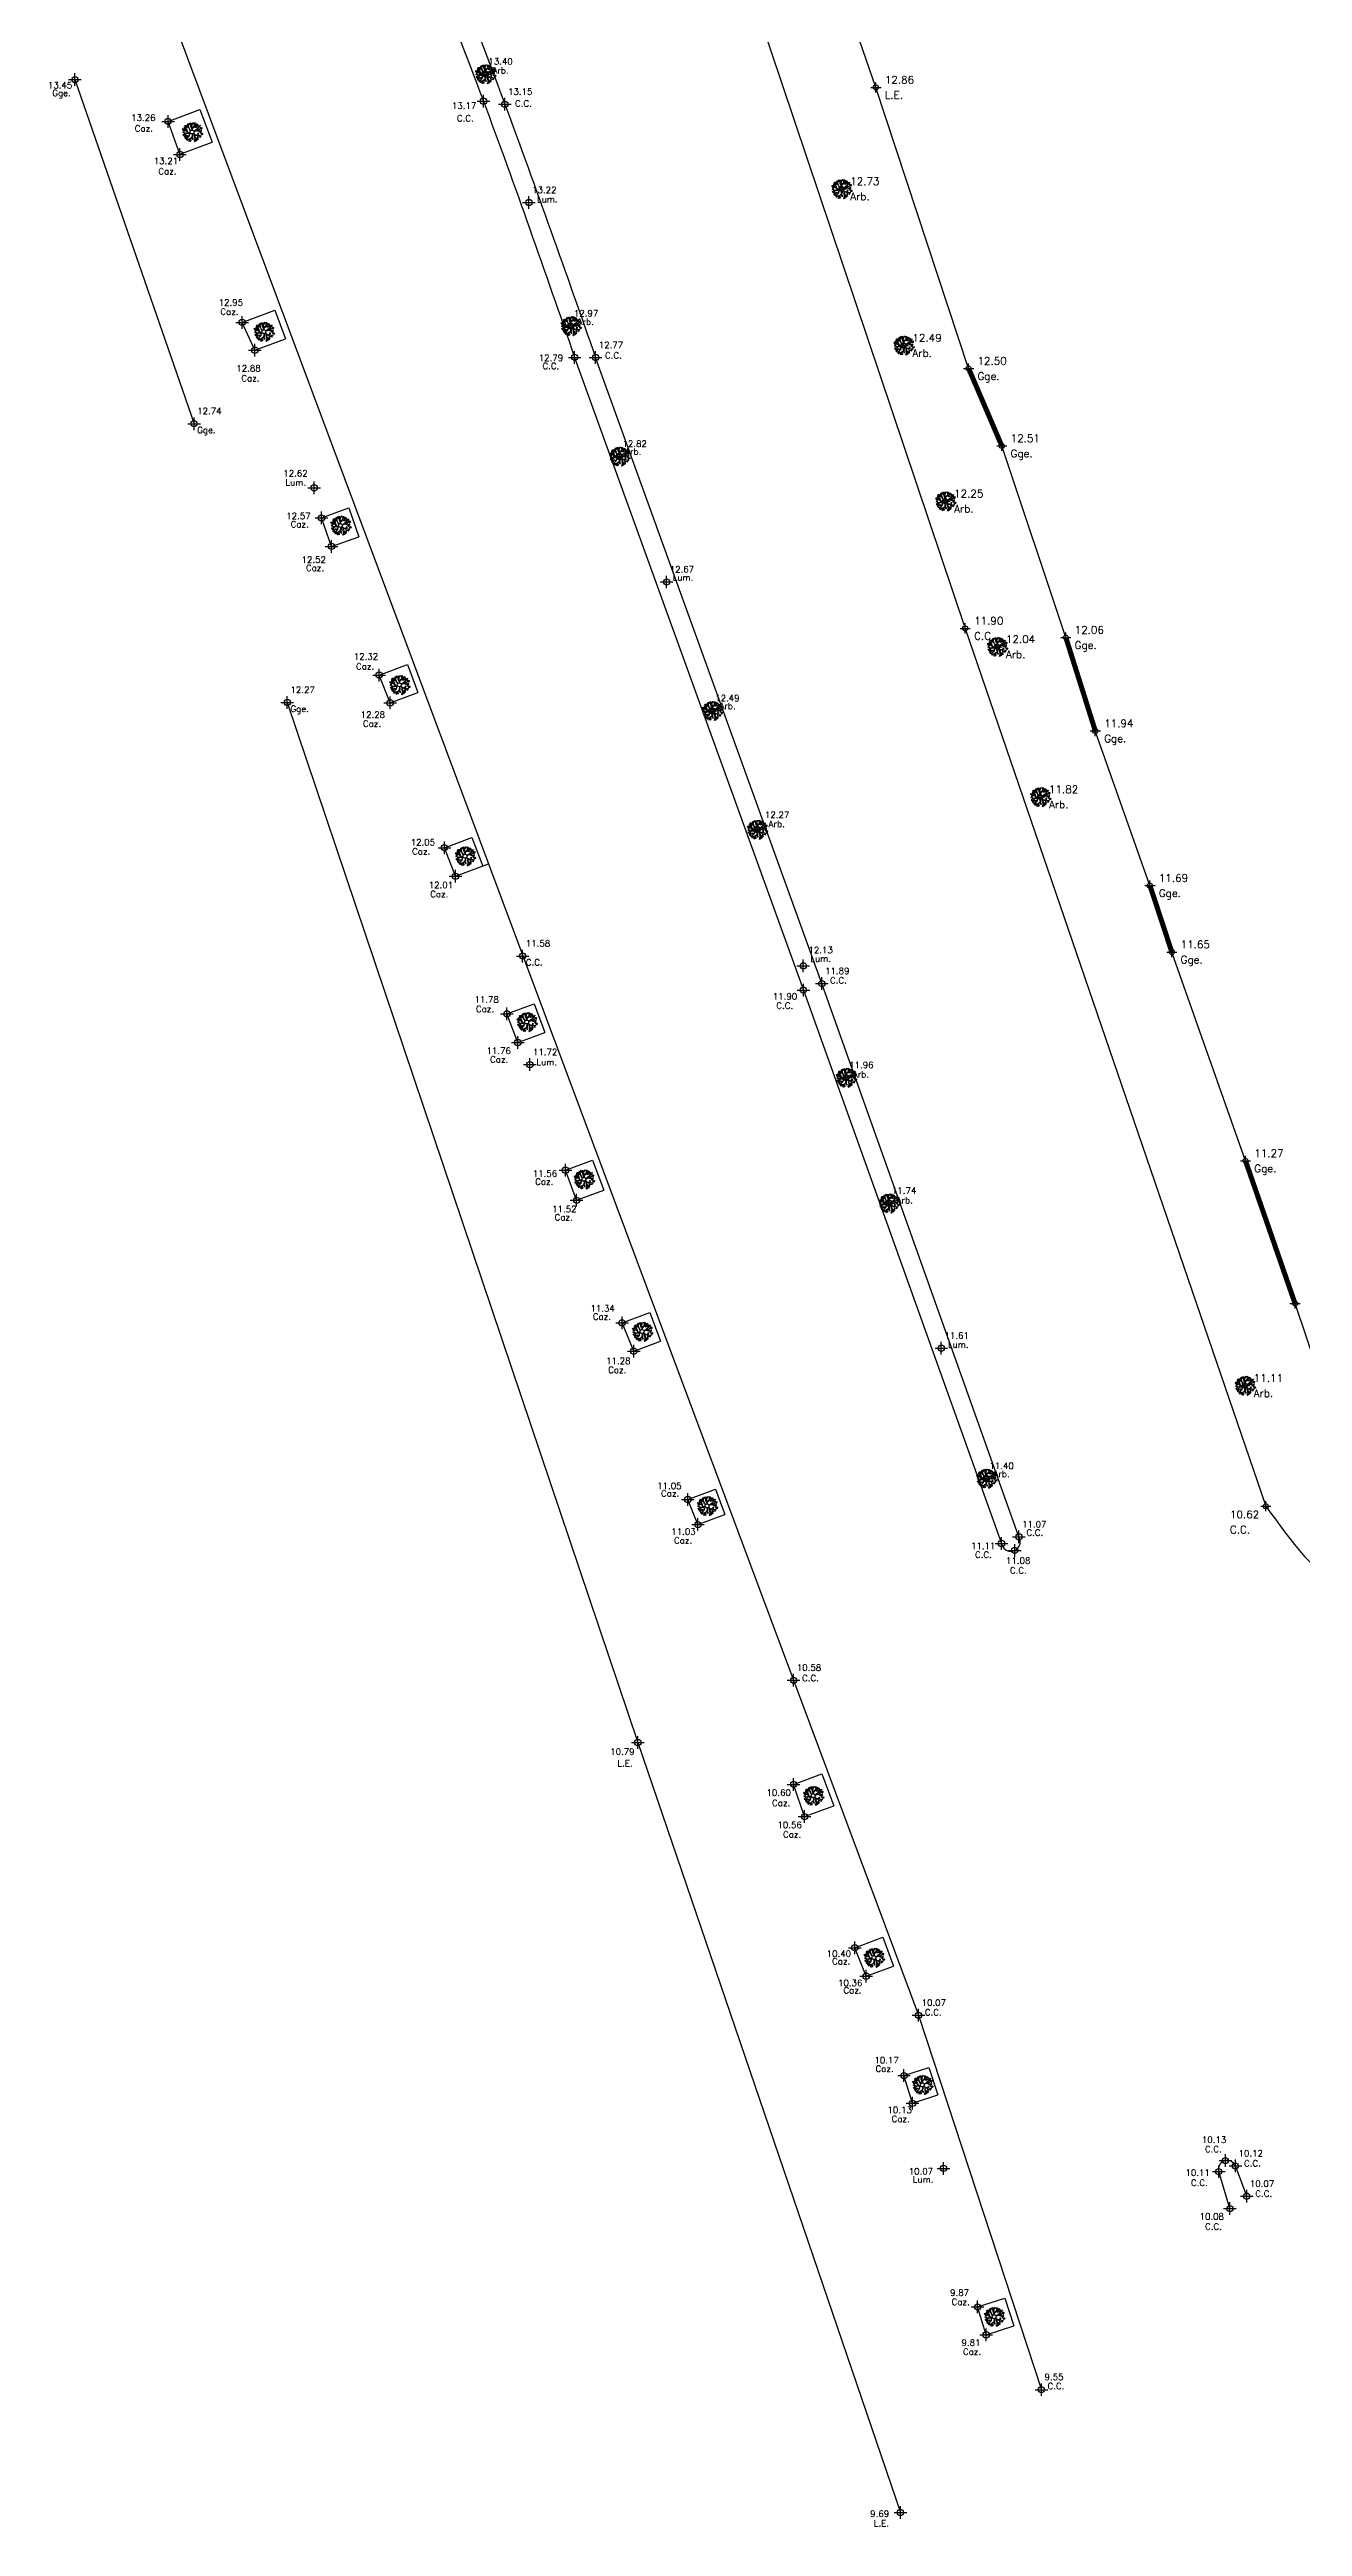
# Model space of a CAD drawing. Header units: metres. Extents: x 27389 to 27997, y 69801 to 70692.
# Drawn here: x 27897.6 to 27947.2, y 69800.9 to 69898.9 of the extents above; entities that cross this region are included whole.
import ezdxf

# ---------------------------------------------------------------- set-up
doc = ezdxf.new("R2010")
doc.units = ezdxf.units.M
doc.header["$PDMODE"] = 34
doc.header["$PDSIZE"] = 0.25
for name, color, linetype in [('Arbol', 3, 'Continuous'), ('C.C.', 1, 'Continuous'), ('CAZ.', 3, 'Continuous'), ('CODIGOS', 7, 'Continuous'), ('COTAS', 7, 'Continuous'), ('L.E.', 130, 'Continuous'), ('OBJETOS VARIOS', 10, 'Continuous'), ('PUNTOS', 7, 'Continuous'), ('Texto', 2, 'Continuous')]:
    doc.layers.add(name, color=color, linetype=linetype)
doc.styles.get("Standard").update_dxf_attribs({"font": 'simplex.shx'})

# ---------------------------------------------------------------- blocks, each defined once
blk = doc.blocks.new('*U8')
at = {"color": 0, "linetype": 'ByBlock', "lineweight": -2, "transparency": 16777216}
for p, q in [((-1, 0), (1, 0)), ((0, -1), (0, 1))]:
    blk.add_line(p, q, dxfattribs=at)
blk.add_circle((0, 0), 0.5, dxfattribs=at)
blk = doc.blocks.new('Arbol')
at = {"layer": 'Arbol', "linetype": 'Continuous'}
for p, q in [((22054.39, 69983.48), (22054.44, 69983.48)), ((22054.39, 69983.48), (22054.43, 69983.41)), ((22054.43, 69983.41), (22054.49, 69983.41)), ((22054.48, 69983.45), (22054.44, 69983.48)), ((22054.7, 69983.11), (22054.44, 69983.19)), ((22054.54, 69983.32), (22054.45, 69983.4)), ((22054.66, 69983.33), (22054.45, 69983.31)), ((22054.45, 69983.03), (22054.5, 69983.03)), ((22054.45, 69983.03), (22054.49, 69982.96)), ((22054.49, 69983.41), (22054.48, 69983.45)), ((22054.51, 69983.3), (22054.48, 69983.25)), ((22054.48, 69983.25), (22054.51, 69983.2)), ((22054.49, 69982.96), (22054.55, 69982.96)), ((22054.63, 69983.35), (22054.5, 69983.51)), ((22054.54, 69983), (22054.5, 69983.03)), ((22054.65, 69983.44), (22054.51, 69983.53)), ((22054.51, 69983.3), (22054.54, 69983.3)), ((22054.51, 69983.2), (22054.55, 69983.25)), ((22054.59, 69982.92), (22054.51, 69982.92)), ((22054.65, 69983.57), (22054.53, 69983.59)), ((22054.55, 69983.25), (22054.54, 69983.3)), ((22054.59, 69983.15), (22054.54, 69983.03)), ((22054.55, 69982.96), (22054.54, 69983)), ((22054.6, 69983.72), (22054.56, 69983.68)), ((22054.56, 69983.68), (22054.62, 69983.67)), ((22054.74, 69983.49), (22054.56, 69983.65)), ((22054.73, 69983.43), (22054.56, 69983.44)), ((22054.63, 69983.01), (22054.56, 69982.82)), ((22054.61, 69982.86), (22054.57, 69982.81)), ((22054.65, 69983.73), (22054.6, 69983.72)), ((22054.61, 69982.86), (22054.63, 69982.86)), ((22054.62, 69983.67), (22054.67, 69983.68)), ((22054.76, 69983.32), (22054.63, 69983.35)), ((22054.71, 69983.11), (22054.63, 69983.01)), ((22054.63, 69983), (22054.67, 69982.83)), ((22054.64, 69982.81), (22054.63, 69982.86)), ((22054.68, 69983.71), (22054.65, 69983.73)), ((22054.78, 69983.28), (22054.66, 69983.33)), ((22054.67, 69983.54), (22054.71, 69983.78)), ((22054.67, 69983.68), (22054.68, 69983.71)), ((22054.93, 69982.89), (22054.68, 69982.64)), ((22054.86, 69983.13), (22054.7, 69983.11)), ((22054.9, 69983.57), (22054.71, 69983.77)), ((22054.92, 69983.11), (22054.71, 69983.11)), ((22054.73, 69983.43), (22054.76, 69983.32)), ((22054.75, 69983.66), (22054.74, 69983.62)), ((22054.74, 69983.62), (22054.77, 69983.58)), ((22054.87, 69983.17), (22054.74, 69983.49)), ((22054.78, 69983.66), (22054.75, 69983.66)), ((22054.75, 69982.95), (22054.78, 69982.97)), ((22054.77, 69982.9), (22054.75, 69982.95)), ((22054.77, 69983.58), (22054.8, 69983.61)), ((22054.77, 69983.58), (22054.77, 69983.58)), ((22054.79, 69982.87), (22054.77, 69982.9)), ((22054.8, 69983.61), (22054.78, 69983.66)), ((22054.86, 69983.14), (22054.78, 69983.28)), ((22054.78, 69982.97), (22054.82, 69982.94)), ((22054.82, 69982.9), (22054.79, 69982.87)), ((22054.88, 69982.86), (22054.79, 69982.76)), ((22054.89, 69983.77), (22054.8, 69983.85)), ((22054.82, 69983.66), (22054.83, 69983.86)), ((22054.82, 69982.94), (22054.82, 69982.9)), ((22054.92, 69983.58), (22054.87, 69983.9)), ((22054.96, 69983.15), (22054.87, 69983.17)), ((22054.91, 69982.9), (22054.88, 69982.86)), ((22054.93, 69983.89), (22054.9, 69983.84)), ((22054.9, 69983.84), (22054.93, 69983.79)), ((22054.98, 69983.4), (22054.9, 69983.57)), ((22055.07, 69983.78), (22054.91, 69983.92)), ((22054.94, 69983.11), (22054.91, 69982.9)), ((22055, 69983.41), (22054.92, 69983.58)), ((22054.92, 69983.11), (22054.94, 69983.11)), ((22054.93, 69983.89), (22054.96, 69983.89)), ((22054.93, 69983.79), (22054.97, 69983.84)), ((22054.97, 69983.11), (22054.93, 69982.89)), ((22054.97, 69983.84), (22054.96, 69983.89)), ((22054.96, 69983.15), (22055.02, 69983.2)), ((22055.04, 69983.15), (22054.97, 69983.11)), ((22054.97, 69983.11), (22054.97, 69983.11)), ((22055.05, 69983.32), (22054.98, 69983.4)), ((22055.07, 69983.35), (22055, 69983.41)), ((22055.02, 69983.83), (22055.07, 69983.98)), ((22055.07, 69983.91), (22055.12, 69983.91)), ((22055.07, 69983.91), (22055.11, 69983.84)), ((22055.08, 69983.66), (22055.07, 69983.78)), ((22055.17, 69983.43), (22055.08, 69983.66)), ((22055.11, 69983.84), (22055.17, 69983.84)), ((22055.16, 69983.88), (22055.12, 69983.91)), ((22055.13, 69983.63), (22055.19, 69983.86)), ((22055.17, 69983.54), (22055.13, 69983.63)), ((22055.18, 69982.94), (22055.13, 69982.77)), ((22055.17, 69983.84), (22055.16, 69983.88)), ((22055.16, 69983.39), (22055.17, 69983.43)), ((22055.17, 69983.54), (22055.18, 69983.6)), ((22055.17, 69983.08), (22055.18, 69982.94)), ((22055.22, 69982.94), (22055.17, 69982.76)), ((22055.18, 69983.6), (22055.37, 69983.73)), ((22055.19, 69983.86), (22055.27, 69983.98)), ((22055.21, 69983.54), (22055.33, 69983.65)), ((22055.21, 69983.38), (22055.21, 69983.54)), ((22055.22, 69983.09), (22055.22, 69982.94)), ((22055.28, 69983.12), (22055.36, 69983.04)), ((22055.3, 69983.31), (22055.44, 69983.37)), ((22055.4, 69983.04), (22055.3, 69983.15)), ((22055.37, 69983.81), (22055.32, 69983.97)), ((22055.32, 69983.27), (22055.47, 69983.33)), ((22055.33, 69983.65), (22055.47, 69983.6)), ((22055.34, 69983.69), (22055.38, 69983.73)), ((22055.36, 69983.68), (22055.34, 69983.69)), ((22055.36, 69983.68), (22055.46, 69983.64)), ((22055.36, 69983.04), (22055.36, 69982.83)), ((22055.36, 69982.83), (22055.4, 69982.67)), ((22055.37, 69983.73), (22055.38, 69983.97)), ((22055.37, 69983.88), (22055.46, 69983.94)), ((22055.38, 69983.73), (22055.38, 69983.88)), ((22055.4, 69982.99), (22055.38, 69982.86)), ((22055.38, 69982.86), (22055.47, 69982.76)), ((22055.43, 69983.86), (22055.4, 69983.83)), ((22055.4, 69983.83), (22055.45, 69983.81)), ((22055.4, 69983.04), (22055.66, 69982.98)), ((22055.4, 69982.99), (22055.56, 69982.96)), ((22055.48, 69983.87), (22055.43, 69983.86)), ((22055.44, 69983.37), (22055.68, 69983.59)), ((22055.45, 69983.81), (22055.5, 69983.82)), ((22055.46, 69983.64), (22055.62, 69983.89)), ((22055.47, 69983.6), (22055.58, 69983.65)), ((22055.47, 69983.33), (22055.53, 69983.35)), ((22055.51, 69983.85), (22055.48, 69983.87)), ((22055.5, 69983.82), (22055.51, 69983.85)), ((22055.84, 69983.76), (22055.53, 69983.39)), ((22055.53, 69983.39), (22055.62, 69983.34)), ((22055.53, 69983.35), (22055.75, 69983.26)), ((22055.56, 69982.96), (22055.62, 69982.76)), ((22055.58, 69983.65), (22055.76, 69983.71)), ((22055.58, 69982.88), (22055.83, 69982.81)), ((22055.63, 69983.1), (22055.59, 69983.07)), ((22055.59, 69983.07), (22055.65, 69983.05)), ((22055.63, 69983.82), (22055.6, 69983.77)), ((22055.6, 69983.77), (22055.63, 69983.72)), ((22055.62, 69983.34), (22055.83, 69983.51)), ((22055.63, 69983.82), (22055.65, 69983.81)), ((22055.63, 69983.72), (22055.66, 69983.77)), ((22055.67, 69983.12), (22055.63, 69983.1)), ((22055.64, 69983.33), (22055.79, 69983.48)), ((22055.64, 69983.33), (22055.74, 69983.29)), ((22055.66, 69983.77), (22055.65, 69983.81)), ((22055.65, 69983.05), (22055.69, 69983.06)), ((22055.66, 69982.98), (22055.92, 69982.94)), ((22055.7, 69983.09), (22055.67, 69983.12)), ((22055.68, 69983.59), (22055.73, 69983.78)), ((22055.68, 69983.59), (22055.79, 69983.71)), ((22055.69, 69983.06), (22055.7, 69983.09)), ((22055.74, 69983.29), (22055.94, 69983.37)), ((22055.75, 69983.26), (22055.93, 69983)), ((22055.79, 69982.91), (22055.78, 69982.88)), ((22055.78, 69982.88), (22055.81, 69982.83)), ((22055.83, 69982.92), (22055.79, 69982.91)), ((22055.81, 69982.83), (22055.82, 69982.84)), ((22055.82, 69982.84), (22055.85, 69982.86)), ((22055.83, 69983.51), (22055.85, 69983.62)), ((22055.83, 69983.51), (22055.93, 69983.45)), ((22055.85, 69982.86), (22055.83, 69982.92)), ((22055.89, 69983.54), (22055.86, 69983.51)), ((22055.86, 69983.51), (22055.91, 69983.49)), ((22055.87, 69983.3), (22055.86, 69983.26)), ((22055.86, 69983.26), (22055.88, 69983.22)), ((22055.9, 69983.3), (22055.87, 69983.3)), ((22055.88, 69983.22), (22055.89, 69983.22)), ((22055.94, 69983.56), (22055.89, 69983.54)), ((22055.89, 69983.22), (22055.92, 69983.25)), ((22055.92, 69983.25), (22055.9, 69983.3)), ((22055.91, 69983.49), (22055.96, 69983.5)), ((22055.95, 69983.1), (22055.91, 69983.07)), ((22055.91, 69983.07), (22055.97, 69983.05)), ((22055.97, 69983.54), (22055.94, 69983.56)), ((22056, 69983.12), (22055.95, 69983.1)), ((22055.96, 69983.5), (22055.97, 69983.54)), ((22055.97, 69983.05), (22056.02, 69983.06)), ((22056.03, 69983.09), (22056, 69983.12)), ((22056.02, 69983.06), (22056.03, 69983.09)), ((22054.57, 69982.81), (22054.6, 69982.76)), ((22054.6, 69982.76), (22054.64, 69982.81)), ((22054.67, 69982.83), (22054.63, 69982.74)), ((22054.91, 69982.65), (22054.63, 69982.72)), ((22054.76, 69982.64), (22054.72, 69982.61)), ((22054.72, 69982.61), (22054.77, 69982.59)), ((22054.79, 69982.76), (22054.73, 69982.7)), ((22054.8, 69982.65), (22054.76, 69982.64)), ((22054.77, 69982.59), (22054.82, 69982.6)), ((22054.83, 69982.63), (22054.8, 69982.65)), ((22054.82, 69982.6), (22054.83, 69982.63)), ((22054.87, 69982.62), (22054.84, 69982.57)), ((22055.17, 69982.76), (22054.87, 69982.62)), ((22054.93, 69982.57), (22054.9, 69982.53)), ((22054.9, 69982.53), (22054.93, 69982.48)), ((22055.13, 69982.77), (22054.91, 69982.65)), ((22054.96, 69982.57), (22054.93, 69982.58)), ((22054.93, 69982.48), (22054.97, 69982.53)), ((22054.97, 69982.53), (22054.96, 69982.57)), ((22054.99, 69982.67), (22055.04, 69982.48)), ((22055.01, 69982.62), (22055.06, 69982.62)), ((22055.01, 69982.62), (22055.05, 69982.55)), ((22055.05, 69982.55), (22055.11, 69982.55)), ((22055.1, 69982.59), (22055.06, 69982.62)), ((22055.11, 69982.55), (22055.1, 69982.59)), ((22055.17, 69982.74), (22055.22, 69982.74)), ((22055.17, 69982.74), (22055.21, 69982.66)), ((22055.21, 69982.66), (22055.27, 69982.66)), ((22055.26, 69982.7), (22055.22, 69982.74)), ((22055.27, 69982.66), (22055.26, 69982.7)), ((22055.4, 69982.67), (22055.33, 69982.47)), ((22055.38, 69982.55), (22055.35, 69982.5)), ((22055.35, 69982.5), (22055.38, 69982.45)), ((22055.38, 69982.81), (22055.52, 69982.7)), ((22055.38, 69982.81), (22055.47, 69982.5)), ((22055.38, 69982.55), (22055.41, 69982.55)), ((22055.38, 69982.45), (22055.42, 69982.5)), ((22055.42, 69982.5), (22055.41, 69982.55)), ((22055.47, 69982.76), (22055.6, 69982.58)), ((22055.54, 69982.66), (22055.48, 69982.52)), ((22055.56, 69982.73), (22055.61, 69982.73)), ((22055.56, 69982.73), (22055.6, 69982.65)), ((22055.6, 69982.65), (22055.65, 69982.65)), ((22055.65, 69982.7), (22055.61, 69982.73)), ((22055.65, 69982.65), (22055.65, 69982.7))]:
    blk.add_line(p, q, dxfattribs=at)
blk.add_circle((22055.17, 69983.23), 0.153, dxfattribs=at)
blk = doc.blocks.new('A$C789F20ED')
at = {"layer": 'Texto'}
blk.add_blockref('Arbol', (-22055.17, -69983.23), dxfattribs=at)

msp = doc.modelspace()

# ---------------------------------------------------------------- linework, layer by layer
at = {"layer": 'C.C.'}
for p, q in [((27901.343, 69903.214), (27927.05, 69834.423)), ((27918.387, 69886.755), (27927.436, 69861.727)), ((27928.168, 69861.98), (27919.217, 69886.748)), ((27927.436, 69861.727), (27935.272, 69839.835)), ((27935.962, 69840.096), (27928.168, 69861.98)), ((27927.05, 69834.423), (27931.988, 69821.17)), ((27931.988, 69821.17), (27936.85, 69806.359)), ((27944.31, 69813.522), (27943.864, 69814.983)), ((27944.972, 69814.011), (27944.526, 69815.209))]:
    msp.add_line(p, q, dxfattribs=at)
at = {"layer": 'C.C.', "flags": 128}
msp.add_lwpolyline([(27905.769, 69960.603), (27900.713, 69956.952, 0.320003), (27900.308, 69955.754), (27905.557, 69945.816), (27913.665, 69930.347), (27917.286, 69923.467), (27920.802, 69914.766), (27933.839, 69876.035), (27945.731, 69841.306, 0.00436), (27945.764, 69841.212, 0.00436)], format="xyb", dxfattribs=at)
at = {"layer": 'C.C.'}
for centre, radius, start, end in [((27935.641, 69839.901), 0.375, 190.18393, 31.2554), ((27944.201, 69815.078), 0.35, 21.88583, 195.81293)]:
    msp.add_arc(centre, radius, start, end, dxfattribs=at)
for points in [[(27910.166, 69908.589), (27914.779, 69896.889), (27918.387, 69886.755)], [(27910.917, 69908.914), (27915.626, 69896.766), (27919.217, 69886.748)], [(27945.731, 69841.306), (27949.015, 69837.844), (27956.529, 69837.823)]]:
    msp.add_spline(points, degree=3, dxfattribs=at)
at = {"layer": 'CAZ.'}
for p, q in [((27902.301, 69896.09), (27903.562, 69896.561)), ((27902.77, 69894.788), (27902.301, 69896.09)), ((27903.562, 69896.561), (27904.047, 69895.265)), ((27902.77, 69894.788), (27904.047, 69895.265)), ((27905.236, 69888.14), (27906.529, 69888.623)), ((27905.736, 69887.037), (27905.236, 69888.14)), ((27906.529, 69888.623), (27906.952, 69887.491)), ((27905.736, 69887.037), (27906.952, 69887.491)), ((27908.373, 69880.404), (27909.45, 69880.806)), ((27908.768, 69879.277), (27908.373, 69880.404)), ((27909.45, 69880.806), (27909.853, 69879.657)), ((27908.768, 69879.277), (27909.853, 69879.657)), ((27910.655, 69874.188), (27911.768, 69874.604)), ((27911.09, 69873.086), (27910.655, 69874.188)), ((27911.768, 69874.604), (27912.182, 69873.494)), ((27911.09, 69873.086), (27912.182, 69873.494)), ((27913.235, 69867.358), (27914.323, 69867.765)), ((27913.675, 69866.226), (27913.235, 69867.358)), ((27914.323, 69867.765), (27914.749, 69866.627)), ((27913.675, 69866.226), (27914.983, 69866.715)), ((27915.709, 69860.783), (27916.783, 69861.184)), ((27916.139, 69859.65), (27915.709, 69860.783)), ((27916.783, 69861.184), (27917.207, 69860.049)), ((27916.139, 69859.65), (27917.207, 69860.049)), ((27918.024, 69854.603), (27919.093, 69855.002)), ((27918.466, 69853.409), (27918.024, 69854.603)), ((27919.093, 69855.002), (27919.538, 69853.81)), ((27918.466, 69853.409), (27919.538, 69853.81)), ((27920.261, 69848.559), (27921.363, 69848.971)), ((27921.363, 69848.971), (27921.787, 69847.839)), ((27920.725, 69847.442), (27920.261, 69848.559)), ((27920.725, 69847.442), (27921.787, 69847.839)), ((27922.866, 69841.573), (27923.959, 69841.981)), ((27923.959, 69841.981), (27924.333, 69840.98)), ((27923.266, 69840.581), (27922.866, 69841.573)), ((27923.266, 69840.581), (27924.333, 69840.98)), ((27927.049, 69830.303), (27928.164, 69830.718)), ((27927.483, 69829.027), (27927.049, 69830.303)), ((27928.164, 69830.718), (27928.634, 69829.456)), ((27927.483, 69829.027), (27928.634, 69829.456)), ((27929.47, 69823.843), (27930.572, 69824.254)), ((27930.572, 69824.254), (27930.996, 69823.115)), ((27929.92, 69822.714), (27929.47, 69823.843)), ((27929.92, 69822.714), (27930.996, 69823.115)), ((27931.415, 69818.783), (27932.402, 69819.107)), ((27931.75, 69817.689), (27931.415, 69818.783)), ((27932.402, 69819.107), (27932.759, 69818.02)), ((27931.75, 69817.689), (27932.759, 69818.02)), ((27934.328, 69809.631), (27935.398, 69809.982)), ((27934.667, 69808.528), (27934.328, 69809.631)), ((27935.398, 69809.982), (27935.757, 69808.886)), ((27934.667, 69808.528), (27935.757, 69808.886))]:
    msp.add_line(p, q, dxfattribs=at)
at = {"layer": 'L.E.'}
for p, q in [((27898.62, 69897.742), (27903.33, 69884.131)), ((27907.02, 69873.103), (27920.887, 69831.96)), ((27920.887, 69831.96), (27931.273, 69801.501))]:
    msp.add_line(p, q, dxfattribs=at)
at = {"layer": 'L.E.', "flags": 128}
msp.add_lwpolyline([(27949.265, 69842.277), (27946.884, 69849.327), (27944.925, 69854.969), (27942.011, 69863.231), (27941.146, 69865.858), (27938.984, 69871.976), (27937.818, 69875.672), (27935.285, 69883.253), (27933.973, 69886.314), (27930.306, 69897.433), (27924.537, 69914.136), (27909.566, 69943.916), (27907.947, 69946.86), (27903.211, 69955.781, -0.285599), (27904.293, 69959.537, -0.384376)], format="xyb", dxfattribs=at)
at = {"layer": 'OBJETOS VARIOS', "const_width": 0.2, "flags": 128}
for points in [[(27935.285, 69883.253), (27933.973, 69886.314)], [(27937.818, 69875.672), (27938.984, 69871.976)], [(27942.011, 69863.231), (27941.146, 69865.858)], [(27946.884, 69849.327), (27944.925, 69854.969)]]:
    msp.add_lwpolyline(points, dxfattribs=at)
at = {"layer": 'PUNTOS', "color": 2}
for p in [(27898.62, 69897.742), (27914.847, 69897.962), (27914.779, 69896.889), (27915.626, 69896.766), (27902.301, 69896.09), (27902.772, 69894.781), (27916.578, 69892.881), (27905.236, 69888.14), (27918.233, 69887.997), (27905.736, 69887.037), (27918.387, 69886.755), (27919.217, 69886.748), (27903.33, 69884.131), (27920.155, 69882.836), (27908.081, 69881.597), (27908.373, 69880.404), (27908.768, 69879.277), (27922.024, 69877.869), (27910.655, 69874.188), (27907.02, 69873.103), (27911.09, 69873.086), (27923.823, 69872.774), (27925.603, 69868.078), (27913.235, 69867.358), (27913.675, 69866.226), (27916.33, 69863.071), (27927.43, 69862.682), (27927.436, 69861.727), (27928.168, 69861.98), (27915.709, 69860.783), (27916.139, 69859.65), (27916.613, 69858.776), (27929.12, 69858.261), (27918.024, 69854.603), (27918.466, 69853.409), (27930.813, 69853.296), (27920.261, 69848.559), (27920.725, 69847.442), (27932.892, 69847.56), (27922.866, 69841.573), (27934.67, 69842.405), (27923.266, 69840.581), (27935.272, 69839.835), (27935.797, 69839.56), (27935.962, 69840.096), (27927.05, 69834.423), (27927.05, 69834.423), (27920.887, 69831.96), (27927.049, 69830.303), (27927.483, 69829.027), (27929.47, 69823.843), (27929.92, 69822.714), (27931.988, 69821.17), (27931.415, 69818.783), (27931.75, 69817.689), (27932.977, 69815.113), (27944.128, 69815.421), (27944.526, 69815.209), (27943.864, 69814.983), (27944.31, 69813.522), (27944.972, 69814.011), (27934.328, 69809.631), (27934.667, 69808.528), (27936.85, 69806.359), (27931.273, 69801.501)]:
    msp.add_point(p, dxfattribs=at)

# ---------------------------------------------------------------- block references
at = {"layer": 'L.E.', "xscale": 0.5, "yscale": 0.5, "zscale": 0.5}
for p in [(27914.847, 69897.962), (27903.253, 69895.67), (27928.94, 69893.421), (27906.09, 69887.771), (27918.233, 69887.997), (27931.398, 69887.227), (27920.155, 69882.836), (27933.047, 69881.066), (27909.123, 69880.105), (27935.098, 69875.308), (27911.452, 69873.8), (27923.823, 69872.774), (27936.802, 69869.366), (27925.603, 69868.078), (27914.05, 69867.024), (27916.491, 69860.463), (27929.12, 69858.261), (27918.752, 69854.241), (27930.813, 69853.296), (27921.054, 69848.218), (27944.9, 69846.077), (27934.67, 69842.405), (27923.624, 69841.319), (27927.824, 69829.855), (27930.223, 69823.45), (27932.139, 69818.419), (27934.982, 69809.246)]:
    msp.add_blockref('A$C789F20ED', p, dxfattribs=at)
at = {"layer": 'L.E.', "color": 1, "xscale": 0.2, "yscale": 0.2, "zscale": 0.2}
for p in [(27930.306, 69897.433, 12.861), (27928.94, 69893.421, 12.727), (27931.398, 69887.227, 12.494), (27933.973, 69886.314, 12.502), (27935.285, 69883.253, 12.508), (27933.047, 69881.066, 12.248), (27933.839, 69876.035, 11.895), (27935.098, 69875.308, 12.037), (27937.818, 69875.672, 12.064), (27938.984, 69871.976, 11.938), (27936.802, 69869.366, 11.824), (27941.146, 69865.858, 11.689), (27942.011, 69863.231, 11.65), (27944.925, 69854.969, 11.266), (27946.884, 69849.327, 11.045), (27944.9, 69846.077, 11.109), (27945.731, 69841.306, 10.623)]:
    msp.add_blockref('*U8', p, dxfattribs=at)

# ---------------------------------------------------------------- texts
at = {"layer": 'CODIGOS', "color": 3}
for s, p in [('Arb.', (27915.133, 69897.98)), ('Gge.', (27897.723, 69897.086)), ('C.C.', (27916.028, 69896.673)), ('Caz.', (27900.986, 69895.687)), ('C.C.', (27913.729, 69896.091)), ('Caz.', (27901.919, 69893.988)), ('Lum.', (27916.898, 69892.882)), ('Caz.', (27904.372, 69888.435)), ('Arb.', (27918.501, 69888.037)), ('C.C.', (27919.588, 69886.709)), ('Caz.', (27905.202, 69885.806)), ('C.C.', (27917.114, 69886.289)), ('Gge.', (27903.455, 69883.756)), ('Arb.', (27920.383, 69882.906)), ('Lum.', (27906.949, 69881.682)), ('Caz.', (27907.153, 69880.029)), ('Caz.', (27907.76, 69878.301)), ('Lum.', (27922.269, 69877.923)), ('Caz.', (27909.738, 69874.405)), ('Gge.', (27907.145, 69872.728)), ('Caz.', (27910.012, 69872.137)), ('Arb.', (27924.115, 69872.837)), ('Arb.', (27926.057, 69868.172)), ('Caz.', (27911.958, 69867.085)), ('Caz.', (27912.672, 69865.396)), ('C.C.', (27916.455, 69862.696)), ('Lum.', (27927.716, 69862.844)), ('C.C.', (27928.489, 69861.984)), ('Caz.', (27914.483, 69860.85)), ('C.C.', (27926.366, 69860.987)), ('Caz.', (27915.041, 69858.856)), ('Lum.', (27916.878, 69858.75)), ('Arb.', (27929.39, 69858.266)), ('Caz.', (27916.826, 69854.021)), ('Arb.', (27931.121, 69853.287)), ('Caz.', (27917.593, 69852.613)), ('Caz.', (27919.107, 69848.685)), ('Lum.', (27933.156, 69847.575)), ('Caz.', (27919.715, 69846.577)), ('Caz.', (27921.805, 69841.689)), ('Arb.', (27934.955, 69842.462)), ('Caz.', (27922.318, 69839.829)), ('C.C.', (27936.258, 69840.137)), ('C.C.', (27934.226, 69839.262)), ('C.C.', (27935.607, 69838.641)), ('C.C.', (27927.383, 69834.384)), ('L.E.', (27920.082, 69831.01)), ('Caz.', (27926.196, 69829.446)), ('Caz.', (27926.63, 69828.198)), ('Caz.', (27928.571, 69823.184)), ('Caz.', (27929.021, 69822.03)), ('C.C.', (27932.242, 69821.164)), ('Caz.', (27930.29, 69818.93)), ('Caz.', (27930.925, 69816.946)), ('C.C.', (27943.322, 69815.748)), ('C.C.', (27944.868, 69815.186)), ('Lum.', (27931.766, 69814.55)), ('C.C.', (27942.766, 69814.418)), ('C.C.', (27945.314, 69813.988)), ('C.C.', (27943.325, 69812.687)), ('Caz.', (27933.3, 69809.708)), ('Caz.', (27933.75, 69807.735)), ('C.C.', (27937.095, 69806.376)), ('L.E.', (27930.224, 69800.948))]:
    msp.add_text(s, height=0.25, dxfattribs=at).set_placement(p)
at = {"layer": 'COTAS', "color": 1}
for s, p in [('13.40  ', (27914.972, 69898.337)), ('13.45  ', (27897.55, 69897.396)), ('13.17  ', (27913.531, 69896.582)), ('13.15  ', (27915.751, 69897.141)), ('13.26  ', (27900.842, 69896.108)), ('13.21  ', (27901.736, 69894.401)), ('13.22  ', (27916.703, 69893.256)), ('12.95  ', (27904.306, 69888.8)), ('12.97  ', (27918.358, 69888.372)), ('12.79  ', (27916.967, 69886.611)), ('12.77  ', (27919.342, 69887.123)), ('12.88  ', (27905.004, 69886.193)), ('12.74  ', (27903.455, 69884.506)), ('12.82  ', (27920.28, 69883.211)), ('12.62  ', (27906.861, 69882.043)), ('12.57  ', (27906.976, 69880.355)), ('12.52  ', (27907.583, 69878.626)), ('12.67  ', (27922.149, 69878.244)), ('12.32  ', (27909.649, 69874.796)), ('12.27  ', (27907.145, 69873.478)), ('12.49  ', (27923.948, 69873.149)), ('12.28  ', (27909.922, 69872.492)), ('12.27  ', (27925.915, 69868.533)), ('12.05  ', (27911.901, 69867.448)), ('12.01  ', (27912.615, 69865.758)), ('11.58  ', (27916.455, 69863.446)), ('12.13  ', (27927.636, 69863.182)), ('11.89  ', (27928.293, 69862.355)), ('11.78  ', (27914.425, 69861.228)), ('11.90  ', (27926.226, 69861.35)), ('11.76  ', (27914.901, 69859.199)), ('11.72  ', (27916.738, 69859.151)), ('11.96  ', (27929.245, 69858.636)), ('11.56  ', (27916.73, 69854.343)), ('11.74  ', (27930.938, 69853.671)), ('11.52  ', (27917.497, 69852.935)), ('11.34  ', (27919.012, 69849.006)), ('11.61  ', (27933.017, 69847.935)), ('11.28  ', (27919.631, 69846.933)), ('11.40  ', (27934.795, 69842.78)), ('11.05  ', (27921.654, 69841.986)), ('11.03  ', (27922.212, 69840.178)), ('11.11  ', (27934.067, 69839.613)), ('11.07  ', (27936.087, 69840.471)), ('11.08  ', (27935.451, 69839.027)), ('10.58  ', (27927.175, 69834.798)), ('10.79  ', (27919.794, 69831.472)), ('10.60  ', (27925.975, 69829.852)), ('10.56  ', (27926.409, 69828.576)), ('10.40  ', (27928.356, 69823.479)), ('10.36  ', (27928.806, 69822.324)), ('10.07  ', (27932.113, 69821.545)), ('10.17  ', (27930.247, 69819.269)), ('10.13  ', (27930.762, 69817.303)), ('10.13  ', (27943.2, 69816.119)), ('10.12  ', (27944.651, 69815.584)), ('10.07  ', (27931.604, 69814.872)), ('10.11  ', (27942.55, 69814.817)), ('10.07  ', (27945.097, 69814.386)), ('10.08  ', (27943.109, 69813.085)), ('9.87   ', (27933.241, 69810.066)), ('9.81   ', (27933.691, 69808.093)), ('9.55   ', (27936.975, 69806.734)), ('9.69   ', (27930.08, 69801.324))]:
    msp.add_text(s, height=0.25, dxfattribs=at).set_placement(p)
at = {"layer": 'L.E.', "color": 1, "char_height": 0.3, "attachment_point": 7}
for s, insert in [('12.86', (27930.656, 69897.583, 12.861)), ('12.73', (27929.29, 69893.571, 12.727)), ('12.49', (27931.748, 69887.377, 12.494)), ('12.50', (27934.323, 69886.464, 12.502)), ('12.51', (27935.635, 69883.403, 12.508)), ('12.25', (27933.397, 69881.216, 12.248)), ('11.90', (27934.189, 69876.185, 11.895)), ('12.06', (27938.168, 69875.822, 12.064)), ('12.04', (27935.448, 69875.458, 12.037)), ('11.94', (27939.334, 69872.126, 11.938)), ('11.82', (27937.152, 69869.516, 11.824)), ('11.69', (27941.496, 69866.008, 11.689)), ('11.65', (27942.361, 69863.381, 11.65)), ('11.27', (27945.275, 69855.119, 11.266)), ('11.11', (27945.25, 69846.227, 11.109)), ('10.62', (27944.31, 69840.831, 10.623))]:
    msp.add_mtext(s, dxfattribs=dict(at, insert=insert))
at = {"layer": 'L.E.', "color": 3, "char_height": 0.3, "attachment_point": 1}
for s, insert in [('L.E.', (27930.656, 69897.283, 12.861)), ('Arb.', (27929.29, 69893.271, 12.727)), ('Arb.', (27931.748, 69887.077, 12.494)), ('Gge.', (27934.323, 69886.164, 12.502)), ('Gge.', (27935.635, 69883.103, 12.508)), ('Arb.', (27933.397, 69880.916, 12.248)), ('C.C.', (27934.189, 69875.885, 11.895)), ('Arb.', (27935.448, 69875.158, 12.037)), ('Gge.', (27938.168, 69875.522, 12.064)), ('Gge.', (27939.334, 69871.826, 11.938)), ('Arb.', (27937.152, 69869.216, 11.824)), ('Gge.', (27941.496, 69865.708, 11.689)), ('Gge.', (27942.361, 69863.081, 11.65)), ('Gge.', (27945.275, 69854.819, 11.266)), ('Arb.', (27945.25, 69845.927, 11.109)), ('C.C.', (27944.31, 69840.531, 10.623))]:
    msp.add_mtext(s, dxfattribs=dict(at, insert=insert))

doc.saveas('drawing.dxf')
